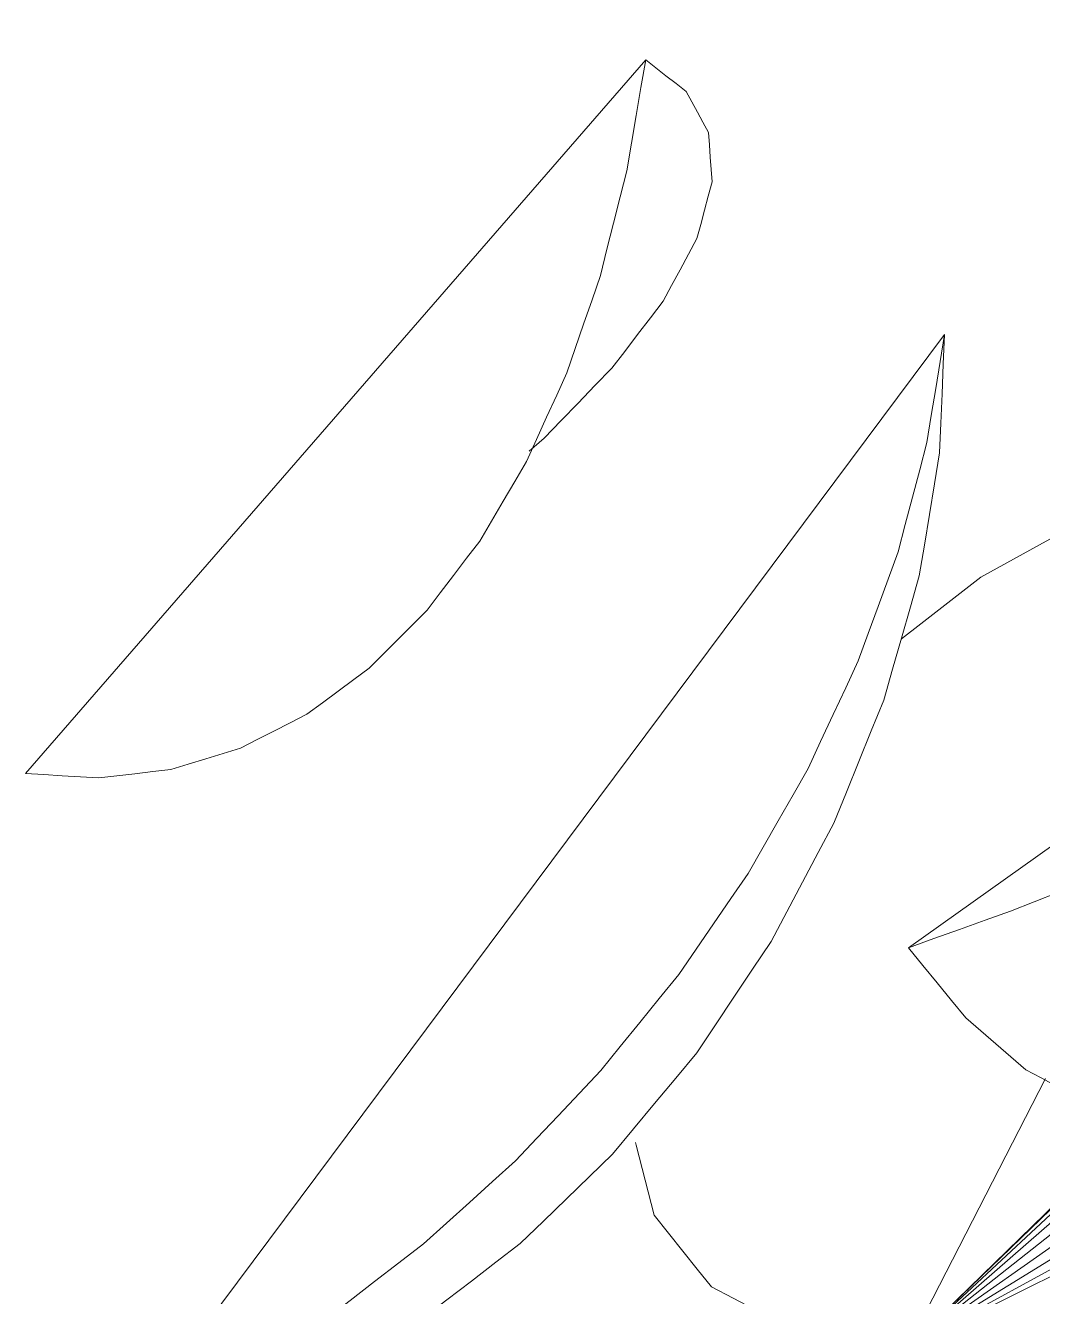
# Model space of a CAD drawing. Header units: metres. Extents: x 13.9 to 26.7, y -0.2 to 3.2.
# Drawn here: x 16.4696 to 16.5105, y 1.8826 to 1.9336 of the extents above; entities that cross this region are included whole.
import ezdxf

# ---------------------------------------------------------------- set-up
doc = ezdxf.new("R2010")
doc.units = ezdxf.units.M
doc.layers.add('Importações nas famílias', color=10, linetype='Continuous', lineweight=5)
doc.layers.add('Vegetação', color=7, linetype='Continuous', lineweight=5)

# ---------------------------------------------------------------- blocks, each defined once
blk = doc.blocks.new('Planta_pergolado_12200 - plantas pergolado_skp_Component_12-V1120-Corte 1')
at = {"layer": 'Importações nas famílias'}
for p, q in [((16.469645, 1.90357), (16.494547, 1.932207)), ((16.49047, 1.917028), (16.489867, 1.916509))]:
    blk.add_line(p, q, dxfattribs=at)
at = {"layer": 'Importações nas famílias', "flags": 128}
for points in [[(16.493788, 1.927756), (16.493978, 1.928869), (16.494168, 1.929981), (16.494357, 1.931094), (16.494547, 1.932207)], [(16.494547, 1.932207), (16.494954, 1.93189), (16.49536, 1.931573), (16.495767, 1.931256), (16.496173, 1.930939)], [(16.496173, 1.930939), (16.496397, 1.930527), (16.496621, 1.930116), (16.496845, 1.929705), (16.497069, 1.929294)], [(16.497069, 1.929294), (16.497105, 1.928798), (16.497141, 1.928303), (16.497177, 1.927807), (16.497213, 1.927311)], [(16.492728, 1.923554), (16.492993, 1.924605), (16.493258, 1.925655), (16.493523, 1.926706), (16.493788, 1.927756)], [(16.497213, 1.927311), (16.49706, 1.926743), (16.496907, 1.926175), (16.496754, 1.925606), (16.496602, 1.925038)], [(16.496602, 1.925038), (16.496264, 1.92441), (16.495926, 1.923782), (16.495588, 1.923154), (16.49525, 1.922526)], [(16.491381, 1.919649), (16.491718, 1.920626), (16.492055, 1.921602), (16.492392, 1.922578), (16.492728, 1.923554)], [(16.49525, 1.922526), (16.494735, 1.921853), (16.49422, 1.921181), (16.493705, 1.920508), (16.49319, 1.919835)], [(16.48976, 1.916084), (16.490165, 1.916975), (16.49057, 1.917867), (16.490975, 1.918758), (16.491381, 1.919649)], [(16.49319, 1.919835), (16.49251, 1.919133), (16.49183, 1.918432), (16.49115, 1.91773), (16.49047, 1.917028)], [(16.487883, 1.912898), (16.488352, 1.913694), (16.488822, 1.914491), (16.489291, 1.915287), (16.48976, 1.916084)], [(16.485773, 1.910126), (16.4863, 1.910819), (16.486828, 1.911512), (16.487356, 1.912205), (16.487883, 1.912898)], [(16.483451, 1.9078), (16.484031, 1.908382), (16.484612, 1.908963), (16.485192, 1.909545), (16.485773, 1.910126)], [(16.480944, 1.905946), (16.481571, 1.906409), (16.482197, 1.906873), (16.482824, 1.907337), (16.483451, 1.9078)], [(16.478279, 1.904583), (16.478945, 1.904924), (16.479612, 1.905264), (16.480278, 1.905605), (16.480944, 1.905946)], [(16.475487, 1.903727), (16.476185, 1.903941), (16.476883, 1.904155), (16.477581, 1.904369), (16.478279, 1.904583)], [(16.472598, 1.903388), (16.473321, 1.903473), (16.474043, 1.903558), (16.474765, 1.903643), (16.475487, 1.903727)], [(16.469645, 1.90357), (16.470383, 1.903524), (16.471122, 1.903479), (16.47186, 1.903434), (16.472598, 1.903388)]]:
    blk.add_lwpolyline(points, dxfattribs=at)
blk = doc.blocks.new('Planta_pergolado_12200 - plantas pergolado_skp_Component_12-V1121-Corte 1')
at = {"layer": 'Importações nas famílias'}
for p, q in [((16.505092, 1.89657), (16.524266, 1.910195)), ((16.527478, 1.9082), (16.527671, 1.908509)), ((16.524767, 1.899248), (16.524415, 1.898496))]:
    blk.add_line(p, q, dxfattribs=at)
at = {"layer": 'Importações nas famílias', "flags": 128}
for points in [[(16.526206, 1.906882), (16.526524, 1.907211), (16.526842, 1.907541), (16.52716, 1.907871), (16.527478, 1.9082)], [(16.526938, 1.907638), (16.526708, 1.906526), (16.526479, 1.905414), (16.52625, 1.904301), (16.526021, 1.903189)], [(16.524446, 1.905492), (16.524886, 1.90584), (16.525326, 1.906187), (16.525766, 1.906534), (16.526206, 1.906882)], [(16.522218, 1.904048), (16.522775, 1.904409), (16.523332, 1.90477), (16.523889, 1.905131), (16.524446, 1.905492)], [(16.519547, 1.902564), (16.520214, 1.902935), (16.520882, 1.903306), (16.52155, 1.903677), (16.522218, 1.904048)], [(16.526021, 1.903189), (16.525707, 1.902204), (16.525394, 1.901218), (16.52508, 1.900233), (16.524767, 1.899248)], [(16.516462, 1.901058), (16.517233, 1.901434), (16.518004, 1.901811), (16.518776, 1.902188), (16.519547, 1.902564)], [(16.512999, 1.899545), (16.513865, 1.899924), (16.51473, 1.900302), (16.515596, 1.90068), (16.516462, 1.901058)], [(16.509194, 1.898044), (16.510146, 1.898419), (16.511097, 1.898795), (16.512048, 1.89917), (16.512999, 1.899545)], [(16.505092, 1.89657), (16.506117, 1.896938), (16.507143, 1.897307), (16.508169, 1.897675), (16.509194, 1.898044)], [(16.507402, 1.893756), (16.506824, 1.894459), (16.506247, 1.895163), (16.505669, 1.895866), (16.505092, 1.89657)], [(16.509812, 1.891671), (16.509209, 1.892192), (16.508607, 1.892714), (16.508004, 1.893235), (16.507402, 1.893756)], [(16.512265, 1.890364), (16.511652, 1.890691), (16.511038, 1.891018), (16.510425, 1.891344), (16.509812, 1.891671)], [(16.514704, 1.889866), (16.514094, 1.889991), (16.513484, 1.890115), (16.512875, 1.89024), (16.512265, 1.890364)], [(16.516479, 1.890108), (16.515888, 1.890027), (16.515296, 1.889947), (16.514704, 1.889866)]]:
    blk.add_lwpolyline(points, dxfattribs=at)
blk = doc.blocks.new('Planta_pergolado_12200 - plantas pergolado_skp_Component_12-V1122-Corte 1')
at = {"layer": 'Importações nas famílias'}
blk.add_line((16.473354, 1.876708), (16.506543, 1.921191), dxfattribs=at)
at = {"layer": 'Importações nas famílias', "flags": 128}
for points in [[(16.505836, 1.916846), (16.506013, 1.917932), (16.50619, 1.919019), (16.506366, 1.920105), (16.506543, 1.921191)], [(16.506543, 1.921191), (16.506494, 1.920001), (16.506445, 1.918811), (16.506397, 1.917621), (16.506348, 1.916431)], [(16.504678, 1.912461), (16.504968, 1.913557), (16.505257, 1.914654), (16.505547, 1.91575), (16.505836, 1.916846)], [(16.506348, 1.916431), (16.506143, 1.915198), (16.505938, 1.913964), (16.505733, 1.912731), (16.505528, 1.911498)], [(16.503083, 1.908086), (16.503482, 1.90918), (16.503881, 1.910274), (16.50428, 1.911367), (16.504678, 1.912461)], [(16.505528, 1.911498), (16.505172, 1.91025), (16.504815, 1.909003), (16.504459, 1.907756), (16.504103, 1.906508)], [(16.501068, 1.903769), (16.501571, 1.904848), (16.502075, 1.905928), (16.502579, 1.907007), (16.503083, 1.908086)], [(16.504103, 1.906508), (16.503603, 1.905276), (16.503104, 1.904043), (16.502605, 1.902811), (16.502106, 1.901579)], [(16.498655, 1.899558), (16.499258, 1.900611), (16.499861, 1.901664), (16.500464, 1.902716), (16.501068, 1.903769)], [(16.502106, 1.901579), (16.501475, 1.90039), (16.500845, 1.899202), (16.500214, 1.898014), (16.499584, 1.896825)], [(16.495871, 1.8955), (16.496567, 1.896515), (16.497263, 1.897529), (16.497959, 1.898544), (16.498655, 1.899558)], [(16.499584, 1.896825), (16.498837, 1.895709), (16.49809, 1.894592), (16.497343, 1.893476), (16.496596, 1.892359)], [(16.492747, 1.89164), (16.493528, 1.892605), (16.494309, 1.89357), (16.49509, 1.894535), (16.495871, 1.8955)], [(16.496596, 1.892359), (16.49575, 1.891341), (16.494904, 1.890323), (16.494058, 1.889304), (16.493213, 1.888286)], [(16.489318, 1.888021), (16.490175, 1.888926), (16.491032, 1.889831), (16.49189, 1.890735), (16.492747, 1.89164)], [(16.485622, 1.884683), (16.486546, 1.885517), (16.48747, 1.886352), (16.488394, 1.887186), (16.489318, 1.888021)], [(16.493213, 1.888286), (16.492288, 1.887389), (16.491363, 1.886493), (16.490438, 1.885597), (16.489513, 1.8847)], [(16.4817, 1.881663), (16.48268, 1.882418), (16.483661, 1.883173), (16.484641, 1.883928), (16.485622, 1.884683)], [(16.489513, 1.8847), (16.48853, 1.883947), (16.487548, 1.883193), (16.486566, 1.88244), (16.485583, 1.881686)], [(16.485583, 1.881686), (16.484567, 1.881094), (16.48355, 1.880501), (16.482533, 1.879908), (16.481517, 1.879315)], [(16.477596, 1.878995), (16.478622, 1.879662), (16.479648, 1.880329), (16.480674, 1.880996), (16.4817, 1.881663)], [(16.481517, 1.879315), (16.48049, 1.878897), (16.479463, 1.878479), (16.478435, 1.878061), (16.477408, 1.877643)], [(16.473354, 1.876708), (16.474415, 1.877279), (16.475475, 1.877851), (16.476535, 1.878423), (16.477596, 1.878995)], [(16.477408, 1.877643), (16.476395, 1.877409), (16.475381, 1.877175), (16.474368, 1.876941), (16.473354, 1.876708)]]:
    blk.add_lwpolyline(points, dxfattribs=at)
blk = doc.blocks.new('Planta_pergolado_12200 - plantas pergolado_skp_Component_17-V1123-Corte 1')
at = {"layer": 'Importações nas famílias'}
for p, q in [((16.54549, 1.922816), (16.540674, 1.921482)), ((16.517953, 1.905709), (16.521142, 1.911939)), ((16.531352, 1.906953), (16.527496, 1.898364)), ((16.527609, 1.900167), (16.531249, 1.906982)), ((16.528411, 1.902281), (16.531186, 1.907)), ((16.52846, 1.898227), (16.53148, 1.906916)), ((16.531632, 1.906873), (16.52957, 1.89807)), ((16.531812, 1.906822), (16.530861, 1.89805)), ((16.53203, 1.90676), (16.532326, 1.897841)), ((16.534176, 1.897153), (16.532305, 1.906681)), ((16.53267, 1.906577), (16.536386, 1.897081)), ((16.533194, 1.906428), (16.538649, 1.897825)), ((16.534036, 1.906188), (16.541657, 1.898198)), ((16.53563, 1.905751), (16.543487, 1.900167)), ((16.538407, 1.905317), (16.544849, 1.902281)), ((16.544147, 1.904829), (16.545651, 1.904395)), ((16.525056, 1.899839), (16.529497, 1.904129)), ((16.525331, 1.90026), (16.529754, 1.904565)), ((16.545651, 1.904395), (16.544849, 1.902281)), ((16.545651, 1.904395), (16.548154, 1.903814)), ((16.524648, 1.898776), (16.528411, 1.902281)), ((16.527609, 1.900167), (16.528411, 1.902281)), ((16.543487, 1.900167), (16.544849, 1.902281)), ((16.543501, 1.898189), (16.544849, 1.902281)), ((16.544849, 1.902281), (16.548974, 1.901694)), ((16.525665, 1.898474), (16.527609, 1.900167)), ((16.527438, 1.898372), (16.527609, 1.900167)), ((16.541657, 1.898198), (16.543487, 1.900167)), ((16.543487, 1.900167), (16.542863, 1.898141)), ((16.562933, 1.892611), (16.557569, 1.888297)), ((16.505064, 1.880531), (16.510592, 1.891329)), ((16.505064, 1.880531), (16.516013, 1.890067)), ((16.505064, 1.880531), (16.517098, 1.89004)), ((16.505064, 1.880531), (16.514771, 1.88998)), ((16.505064, 1.880531), (16.514771, 1.889905)), ((16.505064, 1.880531), (16.514771, 1.889574)), ((16.505064, 1.880531), (16.517746, 1.889417)), ((16.505064, 1.880531), (16.518448, 1.888772)), ((16.505064, 1.880531), (16.519169, 1.888228)), ((16.519748, 1.887814), (16.505064, 1.880531)), ((16.505064, 1.880531), (16.505691, 1.881137)), ((16.533263, 1.881137), (16.533479, 1.877681)), ((16.534337, 1.88103), (16.534298, 1.87967)), ((16.505064, 1.880531), (16.531622, 1.870258)), ((16.530828, 1.866137), (16.529769, 1.86507))]:
    blk.add_line(p, q, dxfattribs=at)
at = {"layer": 'Importações nas famílias', "flags": 128}
for points in [[(16.531775, 1.930572), (16.532947, 1.931546), (16.534119, 1.93252), (16.535292, 1.933494), (16.53541, 1.933592)], [(16.527905, 1.926115), (16.528872, 1.927229), (16.52984, 1.928343), (16.530807, 1.929458), (16.531775, 1.930572)], [(16.525816, 1.92258), (16.526512, 1.923758), (16.527209, 1.924937), (16.527905, 1.926115)], [(16.513251, 1.914327), (16.514582, 1.914779), (16.515912, 1.915231), (16.516837, 1.915546)], [(16.508003, 1.911448), (16.509315, 1.912168), (16.510627, 1.912887), (16.511939, 1.913607), (16.513251, 1.914327)], [(16.504815, 1.908966), (16.505595, 1.909573), (16.506799, 1.910511), (16.508003, 1.911448)], [(16.494892, 1.885835), (16.494648, 1.886773), (16.494404, 1.887711), (16.49416, 1.888649), (16.494132, 1.888757)], [(16.497194, 1.882957), (16.496618, 1.883677), (16.496043, 1.884396), (16.495467, 1.885116), (16.494892, 1.885835)], [(16.500663, 1.881148), (16.499796, 1.8816), (16.498928, 1.882053), (16.498061, 1.882505), (16.497194, 1.882957)], [(16.505064, 1.880531), (16.503964, 1.880685), (16.502864, 1.880839), (16.501763, 1.880994), (16.500663, 1.881148)], [(16.501818, 1.875882), (16.502629, 1.877044), (16.503441, 1.878206), (16.504253, 1.879369), (16.505064, 1.880531)], [(16.499778, 1.871169), (16.500288, 1.872347), (16.500798, 1.873525), (16.501308, 1.874704), (16.501818, 1.875882)], [(16.499085, 1.866712), (16.499258, 1.867826), (16.499432, 1.86894), (16.499605, 1.870054), (16.499778, 1.871169)], [(16.499785, 1.862815), (16.49961, 1.86379), (16.499435, 1.864764), (16.49926, 1.865738), (16.499085, 1.866712)], [(16.529769, 1.86507), (16.528537, 1.864171), (16.527304, 1.863273), (16.526072, 1.862374), (16.524839, 1.861475)], [(16.501831, 1.859745), (16.50132, 1.860513), (16.500808, 1.86128), (16.500297, 1.862048), (16.499785, 1.862815)], [(16.524839, 1.861475), (16.523516, 1.860805), (16.522193, 1.860136), (16.52087, 1.859467), (16.519547, 1.858797)], [(16.505084, 1.857709), (16.504271, 1.858218), (16.503458, 1.858727), (16.502645, 1.859236), (16.501831, 1.859745)], [(16.519547, 1.858797), (16.518224, 1.858402), (16.516901, 1.858008), (16.515578, 1.857613), (16.514254, 1.857219)], [(16.509321, 1.856848), (16.508262, 1.857063), (16.507203, 1.857279), (16.506143, 1.857494), (16.505084, 1.857709)], [(16.514254, 1.857219), (16.513021, 1.857126), (16.511788, 1.857033), (16.510554, 1.856941), (16.509321, 1.856848)]]:
    blk.add_lwpolyline(points, dxfattribs=at)
blk = doc.blocks.new('Planta_pergolado_12200 - plantas pergolado_skp_Component_16-V1124-Corte 1')
for name in ['Planta_pergolado_12200 - plantas pergolado_skp_Component_17-V1123-Corte 1', 'Planta_pergolado_12200 - plantas pergolado_skp_Component_12-V1120-Corte 1', 'Planta_pergolado_12200 - plantas pergolado_skp_Component_12-V1122-Corte 1', 'Planta_pergolado_12200 - plantas pergolado_skp_Component_12-V1121-Corte 1']:
    blk.add_blockref(name, (0, 0))
blk = doc.blocks.new('Planta_pergolado_12200 - plantas pergolado_skp_-V1128-Corte 1')
blk.add_blockref('Planta_pergolado_12200 - plantas pergolado_skp_Component_16-V1124-Corte 1', (0, 0))
blk = doc.blocks.new('Planta_pergolado_12200 - plantas pergolado_skp_-V1129-Corte 1')
blk.add_blockref('Planta_pergolado_12200 - plantas pergolado_skp_-V1128-Corte 1', (0, 0))
blk = doc.blocks.new('Planta_pergolado_12200 - plantas pergolado_skp_-3067454-Corte 1')
blk.add_blockref('Planta_pergolado_12200 - plantas pergolado_skp_-V1129-Corte 1', (0, 0))
blk = doc.blocks.new('Planta_pergolado_12200 - Planta_pergolado_12200-3067476-Corte 1')
blk.add_blockref('Planta_pergolado_12200 - plantas pergolado_skp_-3067454-Corte 1', (0, 0))

msp = doc.modelspace()

# ---------------------------------------------------------------- block references
at = {"layer": 'Vegetação', "color": 10}
msp.add_blockref('Planta_pergolado_12200 - Planta_pergolado_12200-3067476-Corte 1', (0, 0), dxfattribs=at)

doc.saveas('drawing.dxf')
